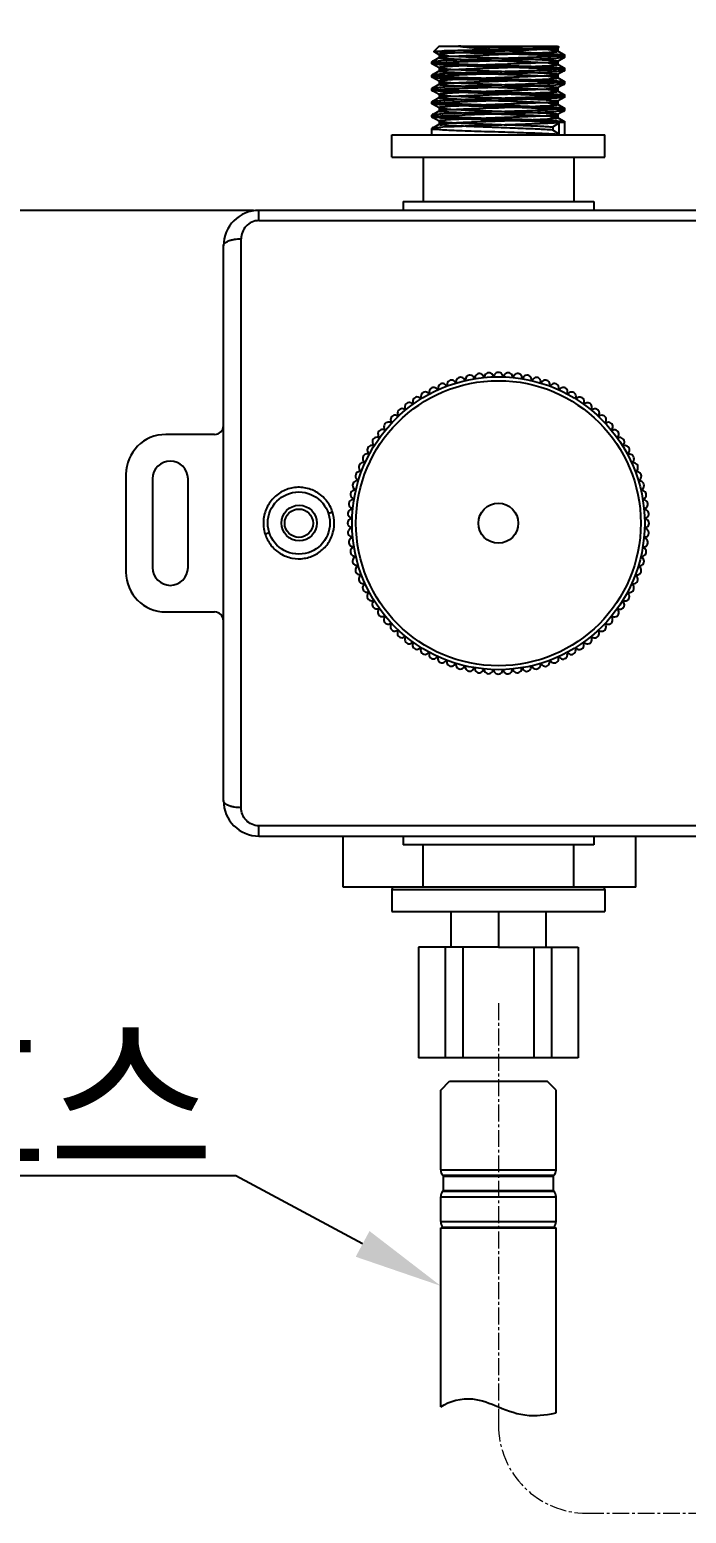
# Model space of a CAD drawing. Header units: millimetres. Extents: x 19562 to 20987, y -3943 to -2935.
# Drawn here: x 20143.7 to 20217.7, y -3807.9 to -3640.8 of the extents above; entities that cross this region are included whole.
import ezdxf
from ezdxf import colors
from ezdxf.entities.mleader import LeaderData, LeaderLine
from ezdxf.math import Vec2, Vec3

# ---------------------------------------------------------------- set-up
doc = ezdxf.new("R2010")
doc.units = ezdxf.units.MM
doc.header["$LTSCALE"] = 0.1
doc.linetypes.add('CENTER2', pattern=[28.575, 19.05, -3.175, 3.175, -3.175])
doc.layers.add('Cneter', color=1, linetype='CENTER2', lineweight=13)
doc.styles.get("Standard").update_dxf_attribs({"font": 'arial.ttf'})
doc.dimstyles.new('A4', dxfattribs={"dimtxt": 4, "dimasz": 3.5, "dimexe": 0.7, "dimexo": 0.625, "dimgap": 0.5, "dimtad": 1, "dimdec": 1, "dimdsep": 46, "dimtxsty": 'Standard', "dimcen": 2.5, "dimclrd": 5, "dimclre": 5, "dimclrt": 7, "dimadec": 3, "dimazin": 2, "dimtfac": 1, "dimtdec": 1, "dimtmove": 0, "dimatfit": 3, "dimfxl": 0, "dimarcsym": 0})

# ---------------------------------------------------------------- blocks, each defined once
blk = doc.blocks.new('*D380')
at = {"color": 3, "lineweight": -2}
for p, q in [((19834.18, -3466.82), (19802.58, -3466.82)), ((19803.28, -3481.82), (19803.28, -3646.13)), ((20168.89, -3661.13), (19802.58, -3661.13))]:
    blk.add_line(p, q, dxfattribs=at)
at = {"color": 3}
for points in [[(19800.78, -3481.82), (19805.78, -3481.82), (19803.28, -3466.82)], [(19800.78, -3646.13), (19805.78, -3646.13), (19803.28, -3661.13)]]:
    blk.add_solid(points, dxfattribs=at)
at = {"layer": 'Defpoints', "color": 0}
for p in [(19834.8, -3466.82), (19803.28, -3661.13), (20169.52, -3661.13)]:
    blk.add_point(p, dxfattribs=at)
at = {"color": 3, "insert": (19794.43, -3563.98), "char_height": 15, "attachment_point": 5, "rotation": 90}
blk.add_mtext('500{\\fGulim|b0|i0|c129|p50;mm이하}', dxfattribs=at)

msp = doc.modelspace()

# ---------------------------------------------------------------- linework, layer by layer
at = {"color": 7, "linetype": 'Continuous'}
for p, q in [((20189.03, -3644.39), (20189.84, -3643.92)), ((20189.83, -3642.63), (20189.23, -3643.23)), ((20189.84, -3643.59), (20189.23, -3643.24)), ((20189.83, -3642.63), (20203.2, -3642.63)), ((20189.83, -3643.58), (20189.83, -3643.93)), ((20201.33, -3643.44), (20195.21, -3643.44)), ((20203.33, -3642.77), (20203.19, -3642.84)), ((20203.19, -3643.17), (20204.01, -3643.64)), ((20204.01, -3643.87), (20203.19, -3644.34)), ((20203.2, -3642.63), (20203.33, -3642.76)), ((20203.21, -3642.83), (20203.21, -3643.18)), ((20204.02, -3643.86), (20204.02, -3643.65)), ((20189.02, -3644.61), (20189.02, -3644.4)), ((20189.84, -3645.09), (20189.03, -3644.62)), ((20189.03, -3645.89), (20189.84, -3645.42)), ((20189.83, -3645.08), (20189.83, -3645.43)), ((20203.19, -3644.67), (20204.01, -3645.14)), ((20204.01, -3645.37), (20203.19, -3645.84)), ((20203.21, -3644.33), (20203.21, -3644.68)), ((20204.02, -3645.36), (20204.02, -3645.15)), ((20189.02, -3646.11), (20189.02, -3645.9)), ((20189.02, -3647.61), (20189.02, -3647.4)), ((20189.84, -3646.59), (20189.03, -3646.12)), ((20189.03, -3647.39), (20189.84, -3646.92)), ((20189.83, -3646.58), (20189.83, -3646.93)), ((20203.19, -3646.17), (20204.01, -3646.64)), ((20204.01, -3646.87), (20203.19, -3647.34)), ((20203.21, -3645.83), (20203.21, -3646.18)), ((20203.21, -3647.33), (20203.21, -3647.68)), ((20204.02, -3646.86), (20204.02, -3646.65)), ((20189.02, -3649.11), (20189.02, -3648.9)), ((20189.84, -3648.09), (20189.03, -3647.62)), ((20189.03, -3648.89), (20189.84, -3648.42)), ((20189.84, -3649.59), (20189.03, -3649.12)), ((20189.83, -3648.08), (20189.83, -3648.43)), ((20203.19, -3647.67), (20204.01, -3648.14)), ((20204.01, -3648.37), (20203.19, -3648.84)), ((20203.19, -3649.17), (20204.01, -3649.64)), ((20203.21, -3648.83), (20203.21, -3649.18)), ((20204.02, -3648.36), (20204.02, -3648.15)), ((20189.02, -3650.61), (20189.02, -3650.4)), ((20189.03, -3650.39), (20189.84, -3649.92)), ((20189.84, -3651.09), (20189.03, -3650.62)), ((20189.83, -3649.58), (20189.83, -3649.93)), ((20204.01, -3649.87), (20203.19, -3650.34)), ((20203.19, -3650.67), (20204.01, -3651.14)), ((20203.21, -3650.33), (20203.21, -3650.68)), ((20204.02, -3649.86), (20204.02, -3649.65)), ((20189.02, -3652.63), (20189.02, -3651.9)), ((20189.03, -3651.89), (20189.84, -3651.42)), ((20189.83, -3651.08), (20189.83, -3651.43)), ((20202.65, -3651.73), (20203.39, -3651.26)), ((20202.65, -3651.73), (20202.65, -3652.09)), ((20203.39, -3652.56), (20202.65, -3652.09)), ((20203.39, -3652.56), (20203.39, -3651.26)), ((20204.02, -3652.63), (20204.02, -3651.15)), ((20184.52, -3655.13), (20184.52, -3652.63)), ((20184.52, -3652.63), (20208.52, -3652.63)), ((20208.52, -3655.13), (20208.52, -3652.63)), ((20184.52, -3655.13), (20208.52, -3655.13)), ((20185.77, -3660.13), (20185.77, -3661.13)), ((20185.77, -3660.13), (20207.27, -3660.13)), ((20207.27, -3660.13), (20207.27, -3661.13)), ((20169.52, -3662.28), (20169.52, -3661.13)), ((20301.52, -3661.13), (20169.52, -3661.13)), ((20169.52, -3662.28), (20301.52, -3662.28)), ((20165.52, -3727.63), (20165.52, -3665.13)), ((20167.52, -3728.43), (20167.52, -3664.33)), ((20164.52, -3686.38), (20159.02, -3686.38)), ((20154.52, -3690.88), (20154.52, -3701.88)), ((20157.52, -3691.38), (20157.52, -3701.38)), ((20161.52, -3701.38), (20161.52, -3691.38)), ((20159.02, -3706.38), (20164.52, -3706.38)), ((20169.52, -3731.63), (20169.52, -3730.48)), ((20301.52, -3730.48), (20169.52, -3730.48)), ((20169.52, -3731.63), (20301.52, -3731.63)), ((20179.02, -3737.38), (20179.02, -3731.63)), ((20185.77, -3731.63), (20185.77, -3732.63)), ((20207.27, -3732.63), (20185.77, -3732.63)), ((20207.27, -3731.63), (20207.27, -3732.63)), ((20212.02, -3737.38), (20212.02, -3731.63)), ((20212.02, -3737.38), (20179.02, -3737.38)), ((20184.52, -3737.63), (20184.52, -3740.13)), ((20184.52, -3737.63), (20208.52, -3737.63)), ((20208.52, -3737.63), (20208.52, -3740.13)), ((20184.52, -3740.13), (20208.52, -3740.13)), ((20190.02, -3760.24), (20191.02, -3759.24)), ((20191.02, -3759.24), (20202.02, -3759.24)), ((20203.02, -3760.24), (20202.02, -3759.24)), ((20190.02, -3769.24), (20190.02, -3760.24)), ((20203.02, -3769.24), (20203.02, -3760.24)), ((20190.02, -3769.24), (20203.02, -3769.24)), ((20190.32, -3771.56), (20190.32, -3769.96)), ((20202.72, -3771.56), (20202.72, -3769.96)), ((20190.02, -3772.28), (20203.02, -3772.28)), ((20190.02, -3775.04), (20190.02, -3772.28)), ((20190.02, -3772.28), (20196.02, -3772.28)), ((20190.26, -3771.62), (20202.78, -3771.62)), ((20190.26, -3771.62), (20195.78, -3771.62)), ((20190.32, -3771.56), (20202.72, -3771.56)), ((20190.32, -3771.56), (20195.72, -3771.56)), ((20203.02, -3775.04), (20203.02, -3772.28)), ((20190.02, -3775.04), (20203.02, -3775.04)), ((20190.02, -3775.04), (20196.02, -3775.04)), ((20190.02, -3795.94), (20190.03, -3775.76)), ((20190.02, -3775.76), (20203.02, -3775.76)), ((20190.26, -3775.69), (20202.78, -3775.69)), ((20190.32, -3775.76), (20190.26, -3775.69)), ((20190.26, -3775.69), (20195.78, -3775.69)), ((20202.72, -3775.76), (20202.78, -3775.69)), ((20203.02, -3796.61), (20203.02, -3775.76))]:
    msp.add_line(p, q, dxfattribs=at)
for p, q in [((20188.02, -3655.13), (20188.02, -3660.13)), ((20205.02, -3655.13), (20205.02, -3660.13)), ((20188.02, -3737.38), (20188.02, -3732.63)), ((20205.02, -3737.38), (20205.02, -3732.63)), ((20191.17, -3740.13), (20191.17, -3744.13)), ((20196.52, -3740.13), (20196.52, -3744.13)), ((20201.87, -3740.13), (20201.87, -3744.13)), ((20196.52, -3744.13), (20187.52, -3744.13)), ((20187.52, -3744.13), (20187.52, -3756.63)), ((20190.52, -3744.13), (20190.52, -3756.63)), ((20192.52, -3744.13), (20192.52, -3756.63)), ((20196.52, -3744.13), (20205.52, -3744.13)), ((20200.52, -3744.13), (20200.52, -3756.63)), ((20202.52, -3744.13), (20202.52, -3756.63)), ((20205.52, -3744.13), (20205.52, -3756.63)), ((20205.52, -3756.63), (20187.52, -3756.63)), ((20202.78, -3769.89), (20190.26, -3769.89)), ((20190.32, -3769.96), (20202.72, -3769.96))]:
    msp.add_line(p, q)
for centre, radius in [((20196.52, -3696.38), 16.5), ((20196.52, -3696.38), 16.06), ((20174.02, -3696.36), 3.5), ((20196.52, -3696.38), 2.25), ((20174.05, -3696.36), 2), ((20174.02, -3696.38), 1.6)]:
    msp.add_circle(centre, radius, dxfattribs=at)
for centre, radius, start, end in [((20217.95, -2998.66), 645.18, 267.98007, 268.096), ((20169.52, -3665.13), 4, 90, 180), ((20190.22, -3681.13), 0.5, 21.5786, 203.3149), ((20191.23, -3680.75), 0.5, 17.8286, 199.5649), ((20192.26, -3680.44), 0.5, 14.0786, 195.8149), ((20193.31, -3680.19), 0.5, 10.3286, 192.0649), ((20194.38, -3680.02), 0.5, 6.5786, 188.3149), ((20195.45, -3679.92), 0.5, 2.8286, 184.5649), ((20196.53, -3679.88), 0.5, 359.0786, 180.8149), ((20197.61, -3679.92), 0.5, 355.3286, 177.0649), ((20198.69, -3680.02), 0.5, 351.5786, 173.3149), ((20199.75, -3680.2), 0.5, 347.8286, 169.5649), ((20200.8, -3680.45), 0.5, 344.0786, 165.8149), ((20201.83, -3680.76), 0.5, 340.3286, 162.0649), ((20202.84, -3681.14), 0.5, 336.5786, 158.3149), ((20187.36, -3682.65), 0.5, 32.8286, 214.5649), ((20188.28, -3682.08), 0.5, 29.0786, 210.8149), ((20189.23, -3681.58), 0.5, 25.3286, 207.0649), ((20203.83, -3681.59), 0.5, 332.8286, 154.5649), ((20204.78, -3682.1), 0.5, 329.0786, 150.8149), ((20205.7, -3682.67), 0.5, 325.3286, 147.0649), ((20184.86, -3684.7), 0.5, 44.0786, 225.8149), ((20185.65, -3683.97), 0.5, 40.3286, 222.0649), ((20186.48, -3683.28), 0.5, 36.5786, 218.3149), ((20206.57, -3683.3), 0.5, 321.5786, 143.3149), ((20207.41, -3683.99), 0.5, 317.8286, 139.5649), ((20208.19, -3684.72), 0.5, 314.0786, 135.8149), ((20164.52, -3685.38), 1, 270, 0), ((20183.44, -3686.32), 0.5, 51.5786, 233.3149), ((20184.12, -3685.49), 0.5, 47.8286, 229.5649), ((20208.93, -3685.51), 0.5, 310.3286, 132.0649), ((20209.62, -3686.35), 0.5, 306.5786, 128.3149), ((20159.02, -3690.88), 4.5, 90, 180), ((20182.23, -3688.12), 0.5, 59.0786, 240.8149), ((20182.81, -3687.2), 0.5, 55.3286, 237.0649), ((20210.24, -3687.23), 0.5, 302.8286, 124.5649), ((20181.72, -3689.07), 0.5, 62.8286, 244.5649), ((20210.81, -3688.14), 0.5, 299.0786, 120.8149), ((20211.32, -3689.1), 0.5, 295.3286, 117.0649), ((20159.52, -3691.38), 2, 0, 180), ((20180.9, -3691.06), 0.5, 70.3286, 252.0649), ((20181.28, -3690.05), 0.5, 66.5786, 248.3149), ((20211.77, -3690.08), 0.5, 291.5786, 113.3149), ((20212.15, -3691.09), 0.5, 287.8286, 109.5649), ((20180.58, -3692.1), 0.5, 74.0786, 255.8149), ((20212.46, -3692.13), 0.5, 284.0786, 105.8149), ((20180.16, -3694.21), 0.5, 81.5786, 263.3149), ((20180.34, -3693.15), 0.5, 77.8286, 259.5649), ((20212.7, -3693.18), 0.5, 280.3286, 102.0649), ((20212.88, -3694.24), 0.5, 276.5786, 98.3149), ((20173.97, -3696.36), 4.04, 359.6891, 18.081), ((20180.02, -3696.37), 0.5, 89.0786, 270.8149), ((20180.05, -3695.29), 0.5, 85.3286, 267.0649), ((20212.98, -3695.32), 0.5, 272.8286, 94.5649), ((20213.02, -3696.4), 0.5, 269.0786, 90.8149), ((20174.05, -3696.36), 4.04, 185.984, 198.1393), ((20180.05, -3697.44), 0.5, 92.8286, 274.5649), ((20212.98, -3697.48), 0.5, 265.3286, 87.0649), ((20180.16, -3698.52), 0.5, 96.5786, 278.3149), ((20180.33, -3699.58), 0.5, 100.3286, 282.0649), ((20212.7, -3699.61), 0.5, 257.8286, 79.5649), ((20212.87, -3698.55), 0.5, 261.5786, 83.3149), ((20180.57, -3700.64), 0.5, 104.0786, 285.8149), ((20212.45, -3700.67), 0.5, 254.0786, 75.8149), ((20159.02, -3701.88), 4.5, 180, 270), ((20159.52, -3701.38), 2, 180, 0), ((20180.89, -3701.67), 0.5, 107.8286, 289.5649), ((20181.27, -3702.68), 0.5, 111.5786, 293.3149), ((20211.75, -3702.71), 0.5, 246.5786, 68.3149), ((20212.14, -3701.7), 0.5, 250.3286, 72.0649), ((20181.71, -3703.66), 0.5, 115.3286, 297.0649), ((20182.22, -3704.62), 0.5, 119.0786, 300.8149), ((20210.8, -3704.64), 0.5, 239.0786, 60.8149), ((20211.31, -3703.69), 0.5, 242.8286, 64.5649), ((20182.79, -3705.54), 0.5, 122.8286, 304.5649), ((20210.23, -3705.56), 0.5, 235.3286, 57.0649), ((20164.52, -3707.38), 1, 0, 90), ((20183.42, -3706.41), 0.5, 126.5786, 308.3149), ((20184.1, -3707.25), 0.5, 130.3286, 312.0649), ((20184.84, -3708.04), 0.5, 134.0786, 315.8149), ((20208.91, -3707.27), 0.5, 227.8286, 49.5649), ((20209.6, -3706.44), 0.5, 231.5786, 53.3149), ((20185.63, -3708.78), 0.5, 137.8286, 319.5649), ((20186.46, -3709.46), 0.5, 141.5786, 323.3149), ((20206.55, -3709.48), 0.5, 216.5786, 38.3149), ((20207.38, -3708.8), 0.5, 220.3286, 42.0649), ((20208.17, -3708.06), 0.5, 224.0786, 45.8149), ((20187.34, -3710.09), 0.5, 145.3286, 327.0649), ((20188.25, -3710.66), 0.5, 149.0786, 330.8149), ((20189.2, -3711.17), 0.5, 152.8286, 334.5649), ((20203.8, -3711.19), 0.5, 205.3286, 27.0649), ((20204.75, -3710.68), 0.5, 209.0786, 30.8149), ((20205.67, -3710.11), 0.5, 212.8286, 34.5649), ((20190.19, -3711.62), 0.5, 156.5786, 338.3149), ((20191.2, -3712), 0.5, 160.3286, 342.0649), ((20192.23, -3712.31), 0.5, 164.0786, 345.8149), ((20193.28, -3712.56), 0.5, 167.8286, 349.5649), ((20194.35, -3712.74), 0.5, 171.5786, 353.3149), ((20198.65, -3712.74), 0.5, 186.5786, 8.3149), ((20199.72, -3712.57), 0.5, 190.3286, 12.0649), ((20200.77, -3712.32), 0.5, 194.0786, 15.8149), ((20201.81, -3712.01), 0.5, 197.8286, 19.5649), ((20202.82, -3711.63), 0.5, 201.5786, 23.3149), ((20195.42, -3712.84), 0.5, 175.3286, 357.0649), ((20196.5, -3712.88), 0.5, 179.0786, 0.8149), ((20197.58, -3712.85), 0.5, 182.8286, 4.5649), ((20169.52, -3727.63), 4, 180, 270), ((20185.02, -3737.63), 0.5, 149.9477, 180), ((20208.02, -3737.63), 0.5, 0, 30.0523), ((20191.02, -3769.24), 1, 180, 220.6013), ((20202.02, -3769.24), 1, 319.3987, 0), ((20191.02, -3772.28), 1, 139.3987, 180), ((20202.02, -3772.28), 1, 0, 40.6013), ((20191.02, -3775.04), 1, 180, 220.6013), ((20202.02, -3775.04), 1, 319.3987, 0)]:
    msp.add_arc(centre, radius, start, end, dxfattribs=at)
for points, knots in [([(20196.52, -3644.02), (20196, -3644.04), (20194.99, -3644.08), (20193.53, -3644.13), (20192.18, -3644.17), (20191.05, -3644.23), (20190.09, -3644.23), (20189.57, -3644.39), (20189.06, -3644.27), (20189.05, -3644.53), (20189.56, -3644.43), (20190.07, -3644.57), (20191.03, -3644.57), (20192.15, -3644.64), (20193.5, -3644.68), (20194.97, -3644.73), (20195.99, -3644.76), (20196.52, -3644.78)], [0, 0, 0, 0, 0.103472, 0.202634, 0.29327, 0.370911, 0.43288, 0.475917, 0.498193, 0.501543, 0.523336, 0.565778, 0.627342, 0.704772, 0.795609, 0.895511, 1, 1, 1, 1]), ([(20195.21, -3643.44), (20194.71, -3643.43), (20193.76, -3643.41), (20192.42, -3643.39), (20191.28, -3643.34), (20190.33, -3643.36), (20189.76, -3643.22), (20189.32, -3643.35), (20189.21, -3643.13), (20189.79, -3643.24), (20190.22, -3643.12), (20191.19, -3643.13), (20192.28, -3643.08), (20193.6, -3643.06), (20195.03, -3643.03), (20196.01, -3643), (20196.52, -3642.99)], [0, 0, 0, 0, 0.112825, 0.215659, 0.30418, 0.374083, 0.42307, 0.448796, 0.451427, 0.474986, 0.521767, 0.589883, 0.675754, 0.776191, 0.886068, 1, 1, 1, 1]), ([(20196.52, -3643.2), (20196.06, -3643.22), (20195.15, -3643.25), (20193.85, -3643.3), (20192.65, -3643.34), (20191.64, -3643.41), (20190.78, -3643.41), (20190.31, -3643.54), (20189.87, -3643.45), (20189.85, -3643.7), (20190.31, -3643.6), (20190.76, -3643.74), (20191.62, -3643.75), (20192.62, -3643.81), (20193.82, -3643.85), (20195.14, -3643.9), (20196.05, -3643.94), (20196.52, -3643.95)], [0, 0, 0, 0, 0.103374, 0.202667, 0.293474, 0.370919, 0.432671, 0.475655, 0.498016, 0.501792, 0.523522, 0.565932, 0.627392, 0.70476, 0.795533, 0.89549, 1, 1, 1, 1]), ([(20196.52, -3644.31), (20196.05, -3644.29), (20195.15, -3644.26), (20193.84, -3644.21), (20192.64, -3644.17), (20191.63, -3644.1), (20190.78, -3644.1), (20190.31, -3643.97), (20189.86, -3644.06), (20189.86, -3643.81), (20190.31, -3643.91), (20190.77, -3643.77), (20191.62, -3643.76), (20192.63, -3643.7), (20193.83, -3643.66), (20195.14, -3643.61), (20196.05, -3643.57), (20196.52, -3643.56)], [0, 0, 0, 0, 0.103855, 0.203369, 0.294047, 0.371332, 0.433009, 0.475941, 0.498117, 0.501847, 0.523767, 0.566284, 0.627582, 0.705006, 0.796179, 0.896008, 1, 1, 1, 1]), ([(20196.52, -3642.81), (20196.11, -3642.79), (20195.31, -3642.77), (20194.14, -3642.73), (20193.05, -3642.68), (20192.36, -3642.65), (20192.02, -3642.63)], [0, 0, 0, 0, 0.272715, 0.534993, 0.778831, 1, 1, 1, 1]), ([(20192.03, -3642.63), (20192.34, -3642.67), (20193.01, -3642.75), (20194.08, -3642.85), (20195.26, -3642.94), (20196.09, -3643.01), (20196.52, -3643.04)], [0, 0, 0, 0, 0.208589, 0.447953, 0.713947, 1, 1, 1, 1]), ([(20201.07, -3642.63), (20201.37, -3642.64), (20201.88, -3642.66), (20202.65, -3642.68), (20202.94, -3642.72), (20203.4, -3642.73), (20203.14, -3642.82), (20202.84, -3642.8), (20202.22, -3642.86), (20201.4, -3642.87), (20200.37, -3642.91), (20199.18, -3642.93), (20197.88, -3642.97), (20196.98, -3642.98), (20196.52, -3642.99)], [0, 0, 0, 0, 0.100426, 0.176562, 0.226957, 0.249158, 0.257928, 0.296065, 0.362315, 0.454498, 0.569506, 0.702376, 0.847626, 1, 1, 1, 1]), ([(20201.07, -3642.63), (20201.39, -3642.65), (20201.93, -3642.66), (20202.63, -3642.75), (20202.99, -3642.72), (20203.28, -3642.87), (20202.77, -3642.9), (20202.41, -3642.95), (20201.53, -3643), (20200.53, -3643.05), (20199.29, -3643.1), (20197.94, -3643.15), (20197, -3643.19), (20196.52, -3643.2)], [0, 0, 0, 0, 0.108253, 0.186057, 0.231476, 0.243228, 0.269319, 0.329409, 0.421283, 0.540395, 0.680811, 0.836488, 1, 1, 1, 1]), ([(20196.52, -3643.56), (20196.98, -3643.54), (20197.89, -3643.51), (20199.2, -3643.46), (20200.39, -3643.42), (20201.4, -3643.35), (20202.25, -3643.35), (20202.72, -3643.22), (20203.17, -3643.31), (20203.18, -3643.06), (20202.72, -3643.16), (20202.27, -3643.02), (20201.41, -3643.01), (20200.41, -3642.95), (20199.2, -3642.91), (20197.89, -3642.86), (20196.98, -3642.82), (20196.52, -3642.81)], [0, 0, 0, 0, 0.10407, 0.203531, 0.293993, 0.371347, 0.433095, 0.475944, 0.498106, 0.501832, 0.523737, 0.566177, 0.627478, 0.704868, 0.795872, 0.895846, 1, 1, 1, 1]), ([(20196.52, -3643.04), (20196.94, -3643.08), (20197.78, -3643.15), (20199.02, -3643.25), (20200.2, -3643.35), (20200.97, -3643.41), (20201.33, -3643.44)], [0, 0, 0, 0, 0.264465, 0.52349, 0.770703, 1, 1, 1, 1]), ([(20201.33, -3643.44), (20201.69, -3643.46), (20202.29, -3643.49), (20203.18, -3643.52), (20203.55, -3643.6), (20204.08, -3643.59), (20203.84, -3643.76), (20203.47, -3643.71), (20202.81, -3643.81), (20201.9, -3643.83), (20200.76, -3643.89), (20199.45, -3643.94), (20198.01, -3643.98), (20197.02, -3644.01), (20196.52, -3644.02)], [0, 0, 0, 0, 0.104377, 0.184642, 0.238116, 0.262707, 0.270733, 0.307591, 0.372941, 0.464451, 0.577955, 0.708363, 0.850804, 1, 1, 1, 1]), ([(20196.52, -3644.24), (20197.04, -3644.22), (20198.05, -3644.19), (20199.52, -3644.13), (20200.86, -3644.09), (20201.99, -3644.03), (20202.95, -3644.03), (20203.47, -3643.87), (20203.98, -3644), (20203.98, -3643.73), (20203.47, -3643.84), (20202.96, -3643.69), (20202, -3643.7), (20200.88, -3643.63), (20199.53, -3643.58), (20198.06, -3643.53), (20197.04, -3643.5), (20196.52, -3643.49)], [0, 0, 0, 0, 0.103841, 0.203458, 0.294135, 0.37158, 0.433277, 0.476177, 0.49827, 0.50161, 0.523463, 0.56585, 0.6273, 0.704729, 0.795621, 0.895654, 1, 1, 1, 1]), ([(20196.52, -3643.95), (20196.98, -3643.97), (20197.88, -3644), (20199.19, -3644.05), (20200.38, -3644.09), (20201.39, -3644.16), (20202.25, -3644.16), (20202.72, -3644.29), (20203.17, -3644.21), (20203.18, -3644.45), (20202.72, -3644.35), (20202.27, -3644.49), (20201.41, -3644.5), (20200.41, -3644.56), (20199.21, -3644.6), (20197.89, -3644.65), (20196.98, -3644.69), (20196.52, -3644.7)], [0, 0, 0, 0, 0.103395, 0.202521, 0.29331, 0.370757, 0.432505, 0.475622, 0.498036, 0.50178, 0.523458, 0.565854, 0.627262, 0.704687, 0.795556, 0.895581, 1, 1, 1, 1]), ([(20196.52, -3644.98), (20196.27, -3644.98), (20195.78, -3644.96), (20195.04, -3644.94), (20194.29, -3644.91), (20193.57, -3644.89), (20192.86, -3644.86), (20192.2, -3644.84), (20191.58, -3644.81), (20191.02, -3644.79), (20190.51, -3644.76), (20190.08, -3644.74), (20189.72, -3644.71), (20189.43, -3644.69), (20189.21, -3644.66), (20189.1, -3644.65), (20188.99, -3644.62), (20189.09, -3644.57), (20189.19, -3644.56), (20189.4, -3644.53), (20189.67, -3644.51), (20190.03, -3644.48), (20190.45, -3644.46), (20190.94, -3644.44), (20191.49, -3644.41), (20192.1, -3644.38), (20192.77, -3644.36), (20193.47, -3644.33), (20194.2, -3644.31), (20194.96, -3644.28), (20195.73, -3644.26), (20196.25, -3644.24), (20196.52, -3644.24)], [0, 0, 0, 0, 0.048924, 0.098588, 0.148191, 0.196905, 0.243945, 0.288349, 0.329736, 0.367472, 0.400987, 0.429974, 0.454267, 0.473525, 0.487604, 0.496337, 0.499857, 0.502795, 0.510855, 0.524226, 0.542787, 0.566389, 0.594723, 0.627565, 0.664471, 0.705303, 0.749514, 0.796355, 0.84521, 0.895782, 0.947647, 1, 1, 1, 1]), ([(20196.52, -3645.73), (20196.04, -3645.75), (20195.09, -3645.78), (20193.7, -3645.82), (20192.42, -3645.87), (20191.29, -3645.92), (20190.39, -3645.96), (20189.64, -3646.01), (20189.31, -3646.02), (20188.94, -3646.11), (20189.31, -3646.19), (20189.64, -3646.2), (20190.37, -3646.26), (20191.27, -3646.3), (20192.4, -3646.35), (20193.68, -3646.39), (20195.07, -3646.44), (20196.03, -3646.47), (20196.52, -3646.49)], [0, 0, 0, 0, 0.095837, 0.189567, 0.27619, 0.352166, 0.414544, 0.461, 0.489786, 0.500062, 0.510008, 0.538514, 0.584714, 0.646738, 0.722282, 0.80866, 0.902459, 1, 1, 1, 1]), ([(20196.52, -3645.53), (20196, -3645.54), (20194.99, -3645.58), (20193.53, -3645.63), (20192.18, -3645.67), (20191.05, -3645.73), (20190.09, -3645.73), (20189.57, -3645.89), (20189.06, -3645.77), (20189.05, -3646.03), (20189.56, -3645.93), (20190.06, -3646.07), (20191.03, -3646.07), (20192.15, -3646.14), (20193.5, -3646.18), (20194.97, -3646.23), (20195.99, -3646.26), (20196.52, -3646.27)], [0, 0, 0, 0, 0.103297, 0.202558, 0.293424, 0.370998, 0.43282, 0.475926, 0.498196, 0.501543, 0.523295, 0.565646, 0.627138, 0.704468, 0.795166, 0.895311, 1, 1, 1, 1]), ([(20196.52, -3644.7), (20196.06, -3644.72), (20195.15, -3644.75), (20193.85, -3644.8), (20192.65, -3644.84), (20191.64, -3644.91), (20190.78, -3644.91), (20190.31, -3645.04), (20189.87, -3644.96), (20189.85, -3645.2), (20190.31, -3645.1), (20190.76, -3645.24), (20191.62, -3645.25), (20192.62, -3645.31), (20193.82, -3645.35), (20195.14, -3645.4), (20196.05, -3645.44), (20196.52, -3645.45)], [0, 0, 0, 0, 0.103361, 0.202646, 0.293513, 0.370976, 0.432629, 0.475689, 0.49805, 0.501781, 0.52347, 0.565775, 0.627125, 0.704418, 0.79526, 0.895496, 1, 1, 1, 1]), ([(20196.52, -3645.81), (20196.06, -3645.79), (20195.15, -3645.76), (20193.85, -3645.71), (20192.65, -3645.67), (20191.64, -3645.6), (20190.78, -3645.6), (20190.31, -3645.47), (20189.87, -3645.56), (20189.85, -3645.31), (20190.31, -3645.41), (20190.76, -3645.27), (20191.62, -3645.26), (20192.62, -3645.2), (20193.82, -3645.16), (20195.14, -3645.11), (20196.05, -3645.07), (20196.52, -3645.06)], [0, 0, 0, 0, 0.103418, 0.202633, 0.293419, 0.370905, 0.432621, 0.475653, 0.498037, 0.501783, 0.523448, 0.565817, 0.627181, 0.704583, 0.795458, 0.895559, 1, 1, 1, 1]), ([(20196.52, -3645.06), (20196.98, -3645.04), (20197.88, -3645.01), (20199.19, -3644.96), (20200.39, -3644.92), (20201.39, -3644.85), (20202.25, -3644.85), (20202.72, -3644.72), (20203.16, -3644.81), (20203.18, -3644.56), (20202.72, -3644.66), (20202.27, -3644.52), (20201.42, -3644.51), (20200.41, -3644.45), (20199.21, -3644.41), (20197.89, -3644.36), (20196.98, -3644.33), (20196.52, -3644.31)], [0, 0, 0, 0, 0.103506, 0.202768, 0.293512, 0.3709, 0.432617, 0.475681, 0.498025, 0.501766, 0.523466, 0.565902, 0.627076, 0.70438, 0.795527, 0.895896, 1, 1, 1, 1]), ([(20196.52, -3644.77), (20197.03, -3644.79), (20198.05, -3644.83), (20199.51, -3644.88), (20200.85, -3644.92), (20201.98, -3644.98), (20202.95, -3644.98), (20203.47, -3645.14), (20203.97, -3645.02), (20203.99, -3645.28), (20203.47, -3645.18), (20202.97, -3645.32), (20202.01, -3645.32), (20200.88, -3645.39), (20199.53, -3645.43), (20198.06, -3645.48), (20197.04, -3645.51), (20196.52, -3645.53)], [0, 0, 0, 0, 0.103554, 0.202904, 0.293677, 0.371214, 0.433043, 0.476009, 0.498218, 0.501559, 0.523335, 0.565714, 0.62716, 0.70461, 0.795393, 0.895452, 1, 1, 1, 1]), ([(20196.52, -3645.73), (20196.78, -3645.72), (20197.31, -3645.71), (20198.11, -3645.68), (20198.88, -3645.66), (20199.63, -3645.63), (20200.35, -3645.6), (20201.03, -3645.58), (20201.65, -3645.56), (20202.21, -3645.53), (20202.7, -3645.5), (20203.12, -3645.48), (20203.45, -3645.45), (20203.72, -3645.43), (20203.87, -3645.39), (20204.01, -3645.4), (20204.01, -3645.32), (20203.87, -3645.33), (20203.72, -3645.28), (20203.45, -3645.26), (20203.11, -3645.24), (20202.69, -3645.21), (20202.2, -3645.19), (20201.64, -3645.17), (20201.02, -3645.14), (20200.35, -3645.11), (20199.63, -3645.08), (20198.88, -3645.06), (20198.1, -3645.03), (20197.31, -3645.01), (20196.78, -3645), (20196.52, -3644.99)], [0, 0, 0, 0, 0.053179, 0.10605, 0.158014, 0.208313, 0.256368, 0.301534, 0.343015, 0.380263, 0.413112, 0.441067, 0.463894, 0.481254, 0.493024, 0.499095, 0.500821, 0.506999, 0.518844, 0.536252, 0.559108, 0.587082, 0.619948, 0.657216, 0.698723, 0.74391, 0.791982, 0.842293, 0.894237, 0.947023, 1, 1, 1, 1]), ([(20196.52, -3645.45), (20196.98, -3645.47), (20197.88, -3645.5), (20199.19, -3645.55), (20200.39, -3645.59), (20201.4, -3645.66), (20202.25, -3645.66), (20202.72, -3645.79), (20203.17, -3645.7), (20203.18, -3645.95), (20202.72, -3645.85), (20202.27, -3645.99), (20201.42, -3646), (20200.41, -3646.06), (20199.21, -3646.1), (20197.9, -3646.15), (20196.98, -3646.19), (20196.52, -3646.2)], [0, 0, 0, 0, 0.103476, 0.202924, 0.293763, 0.371082, 0.432702, 0.475662, 0.498028, 0.501783, 0.523465, 0.565833, 0.627207, 0.704464, 0.795296, 0.895509, 1, 1, 1, 1]), ([(20196.52, -3646.56), (20196.98, -3646.54), (20197.88, -3646.51), (20199.19, -3646.46), (20200.39, -3646.42), (20201.4, -3646.35), (20202.25, -3646.35), (20202.72, -3646.22), (20203.17, -3646.31), (20203.18, -3646.06), (20202.72, -3646.16), (20202.27, -3646.02), (20201.41, -3646.01), (20200.41, -3645.95), (20199.2, -3645.91), (20197.89, -3645.86), (20196.98, -3645.83), (20196.52, -3645.81)], [0, 0, 0, 0, 0.103659, 0.20301, 0.293664, 0.371163, 0.432918, 0.475804, 0.498073, 0.501824, 0.523658, 0.566114, 0.627466, 0.704901, 0.795878, 0.895739, 1, 1, 1, 1]), ([(20196.52, -3647.02), (20196, -3647.04), (20194.99, -3647.08), (20193.52, -3647.13), (20192.18, -3647.17), (20191.05, -3647.23), (20190.09, -3647.23), (20189.57, -3647.39), (20189.06, -3647.27), (20189.05, -3647.53), (20189.56, -3647.43), (20190.07, -3647.57), (20191.03, -3647.57), (20192.15, -3647.64), (20193.5, -3647.68), (20194.97, -3647.73), (20195.99, -3647.76), (20196.52, -3647.78)], [0, 0, 0, 0, 0.103438, 0.202829, 0.293625, 0.371134, 0.432946, 0.47597, 0.498199, 0.50154, 0.52328, 0.565738, 0.627223, 0.704634, 0.79545, 0.895511, 1, 1, 1, 1]), ([(20196.52, -3647.99), (20196, -3647.97), (20194.98, -3647.94), (20193.51, -3647.88), (20192.17, -3647.84), (20191.04, -3647.78), (20190.08, -3647.78), (20189.57, -3647.62), (20189.05, -3647.74), (20189.06, -3647.48), (20189.56, -3647.59), (20190.07, -3647.44), (20191.03, -3647.45), (20192.16, -3647.38), (20193.51, -3647.33), (20194.98, -3647.28), (20196, -3647.25), (20196.52, -3647.24)], [0, 0, 0, 0, 0.104056, 0.203795, 0.294354, 0.371816, 0.433482, 0.476304, 0.49832, 0.501661, 0.523603, 0.566127, 0.627725, 0.705339, 0.796133, 0.895891, 1, 1, 1, 1]), ([(20196.52, -3646.2), (20196.06, -3646.22), (20195.15, -3646.25), (20193.84, -3646.3), (20192.64, -3646.34), (20191.64, -3646.41), (20190.78, -3646.41), (20190.31, -3646.54), (20189.87, -3646.46), (20189.85, -3646.7), (20190.31, -3646.6), (20190.76, -3646.74), (20191.62, -3646.75), (20192.62, -3646.81), (20193.82, -3646.85), (20195.14, -3646.9), (20196.05, -3646.94), (20196.52, -3646.95)], [0, 0, 0, 0, 0.103362, 0.202836, 0.293739, 0.371122, 0.432729, 0.475695, 0.498027, 0.501794, 0.523482, 0.565913, 0.627316, 0.704607, 0.795432, 0.89558, 1, 1, 1, 1]), ([(20196.52, -3647.31), (20196.05, -3647.29), (20195.14, -3647.26), (20193.84, -3647.21), (20192.64, -3647.17), (20191.63, -3647.1), (20190.78, -3647.1), (20190.31, -3646.97), (20189.86, -3647.05), (20189.86, -3646.81), (20190.31, -3646.91), (20190.77, -3646.77), (20191.62, -3646.76), (20192.63, -3646.7), (20193.83, -3646.66), (20195.15, -3646.61), (20196.05, -3646.58), (20196.52, -3646.56)], [0, 0, 0, 0, 0.104051, 0.203623, 0.294072, 0.371429, 0.433155, 0.476005, 0.498129, 0.501876, 0.52383, 0.56639, 0.627693, 0.705155, 0.796352, 0.896174, 1, 1, 1, 1]), ([(20196.52, -3646.27), (20197.03, -3646.29), (20198.05, -3646.33), (20199.51, -3646.38), (20200.85, -3646.42), (20201.98, -3646.48), (20202.94, -3646.48), (20203.47, -3646.64), (20203.97, -3646.52), (20203.99, -3646.78), (20203.47, -3646.68), (20202.97, -3646.82), (20202.01, -3646.82), (20200.88, -3646.89), (20199.53, -3646.93), (20198.06, -3646.98), (20197.04, -3647.01), (20196.52, -3647.02)], [0, 0, 0, 0, 0.103449, 0.202823, 0.293668, 0.371117, 0.43298, 0.47595, 0.498192, 0.501535, 0.52327, 0.565696, 0.627184, 0.704611, 0.795401, 0.895524, 1, 1, 1, 1]), ([(20196.52, -3647.24), (20197.04, -3647.22), (20198.05, -3647.19), (20199.51, -3647.13), (20200.85, -3647.09), (20201.98, -3647.03), (20202.95, -3647.03), (20203.47, -3646.87), (20203.97, -3647), (20203.99, -3646.73), (20203.47, -3646.84), (20202.97, -3646.69), (20202, -3646.7), (20200.88, -3646.63), (20199.53, -3646.58), (20198.06, -3646.53), (20197.04, -3646.5), (20196.52, -3646.49)], [0, 0, 0, 0, 0.103874, 0.203101, 0.293463, 0.371071, 0.433088, 0.476093, 0.498224, 0.501564, 0.523434, 0.565904, 0.62731, 0.704851, 0.795772, 0.895864, 1, 1, 1, 1]), ([(20196.52, -3646.95), (20196.98, -3646.97), (20197.88, -3647), (20199.19, -3647.05), (20200.39, -3647.09), (20201.39, -3647.16), (20202.25, -3647.16), (20202.72, -3647.29), (20203.17, -3647.21), (20203.18, -3647.45), (20202.72, -3647.35), (20202.27, -3647.49), (20201.41, -3647.5), (20200.41, -3647.56), (20199.21, -3647.6), (20197.89, -3647.65), (20196.98, -3647.69), (20196.52, -3647.7)], [0, 0, 0, 0, 0.103469, 0.202758, 0.293604, 0.370972, 0.432631, 0.475684, 0.498042, 0.501786, 0.523468, 0.565886, 0.627218, 0.70462, 0.795532, 0.895661, 1, 1, 1, 1]), ([(20196.52, -3648.06), (20196.98, -3648.04), (20197.89, -3648.01), (20199.2, -3647.96), (20200.4, -3647.92), (20201.4, -3647.85), (20202.26, -3647.85), (20202.72, -3647.72), (20203.17, -3647.81), (20203.18, -3647.56), (20202.72, -3647.66), (20202.27, -3647.52), (20201.41, -3647.51), (20200.4, -3647.45), (20199.2, -3647.41), (20197.89, -3647.36), (20196.98, -3647.33), (20196.52, -3647.31)], [0, 0, 0, 0, 0.103671, 0.203443, 0.294266, 0.371583, 0.433094, 0.475964, 0.498121, 0.501863, 0.523715, 0.566252, 0.627582, 0.704981, 0.796161, 0.896085, 1, 1, 1, 1]), ([(20196.52, -3649.49), (20196.25, -3649.48), (20195.72, -3649.46), (20194.93, -3649.43), (20194.16, -3649.41), (20193.4, -3649.38), (20192.69, -3649.35), (20192.01, -3649.33), (20191.39, -3649.31), (20190.83, -3649.28), (20190.34, -3649.25), (20189.92, -3649.23), (20189.58, -3649.2), (20189.31, -3649.18), (20189.16, -3649.14), (20189.03, -3649.15), (20189.02, -3649.07), (20189.16, -3649.08), (20189.31, -3649.03), (20189.58, -3649.02), (20189.92, -3648.99), (20190.34, -3648.96), (20190.83, -3648.94), (20191.39, -3648.92), (20192.01, -3648.89), (20192.68, -3648.86), (20193.4, -3648.83), (20194.15, -3648.81), (20194.93, -3648.78), (20195.72, -3648.76), (20196.25, -3648.74), (20196.52, -3648.73)], [0, 0, 0, 0, 0.052892, 0.105646, 0.157598, 0.207931, 0.256018, 0.301217, 0.342734, 0.380019, 0.412907, 0.440902, 0.463767, 0.481166, 0.492972, 0.499077, 0.500803, 0.506951, 0.51877, 0.536155, 0.55899, 0.586947, 0.6198, 0.657058, 0.698559, 0.743744, 0.791815, 0.842128, 0.894088, 0.946918, 1, 1, 1, 1]), ([(20196.52, -3648.53), (20196, -3648.54), (20194.99, -3648.58), (20193.52, -3648.63), (20192.18, -3648.67), (20191.05, -3648.73), (20190.09, -3648.73), (20189.57, -3648.89), (20189.06, -3648.77), (20189.05, -3649.03), (20189.56, -3648.93), (20190.06, -3649.07), (20191.03, -3649.07), (20192.15, -3649.14), (20193.5, -3649.18), (20194.97, -3649.23), (20195.99, -3649.26), (20196.52, -3649.27)], [0, 0, 0, 0, 0.10343, 0.202925, 0.293773, 0.371218, 0.432944, 0.476009, 0.498211, 0.501552, 0.523297, 0.565672, 0.62709, 0.704378, 0.795165, 0.895445, 1, 1, 1, 1]), ([(20196.52, -3647.7), (20196.06, -3647.72), (20195.15, -3647.75), (20193.84, -3647.8), (20192.65, -3647.84), (20191.64, -3647.91), (20190.78, -3647.91), (20190.31, -3648.05), (20189.87, -3647.96), (20189.85, -3648.2), (20190.31, -3648.1), (20190.76, -3648.24), (20191.62, -3648.25), (20192.62, -3648.31), (20193.82, -3648.35), (20195.14, -3648.4), (20196.05, -3648.44), (20196.52, -3648.45)], [0, 0, 0, 0, 0.103453, 0.202839, 0.293649, 0.371012, 0.432651, 0.475718, 0.498048, 0.501771, 0.523471, 0.565807, 0.627125, 0.704369, 0.795284, 0.895595, 1, 1, 1, 1]), ([(20196.52, -3648.81), (20196.06, -3648.79), (20195.15, -3648.76), (20193.85, -3648.71), (20192.65, -3648.67), (20191.64, -3648.6), (20190.79, -3648.6), (20190.31, -3648.47), (20189.87, -3648.56), (20189.85, -3648.31), (20190.31, -3648.41), (20190.76, -3648.27), (20191.62, -3648.26), (20192.62, -3648.2), (20193.83, -3648.16), (20195.14, -3648.11), (20196.05, -3648.07), (20196.52, -3648.06)], [0, 0, 0, 0, 0.103361, 0.2026, 0.293374, 0.370833, 0.432564, 0.475611, 0.498009, 0.501767, 0.523445, 0.56586, 0.627205, 0.704524, 0.795595, 0.895707, 1, 1, 1, 1]), ([(20196.52, -3647.77), (20197.03, -3647.79), (20198.05, -3647.83), (20199.51, -3647.88), (20200.85, -3647.92), (20201.98, -3647.98), (20202.94, -3647.98), (20203.47, -3648.14), (20203.97, -3648.02), (20203.99, -3648.28), (20203.47, -3648.18), (20202.97, -3648.32), (20202.01, -3648.32), (20200.88, -3648.39), (20199.54, -3648.43), (20198.06, -3648.48), (20197.04, -3648.51), (20196.52, -3648.53)], [0, 0, 0, 0, 0.10349, 0.202841, 0.293672, 0.371146, 0.43294, 0.475981, 0.498206, 0.501541, 0.523233, 0.56557, 0.626964, 0.704428, 0.795212, 0.895461, 1, 1, 1, 1]), ([(20196.52, -3647.99), (20197, -3648), (20197.96, -3648.03), (20199.35, -3648.07), (20200.63, -3648.12), (20201.76, -3648.17), (20202.66, -3648.21), (20203.4, -3648.26), (20203.72, -3648.27), (20204.09, -3648.36), (20203.72, -3648.44), (20203.39, -3648.45), (20202.65, -3648.51), (20201.75, -3648.55), (20200.61, -3648.6), (20199.33, -3648.64), (20197.95, -3648.69), (20197, -3648.72), (20196.52, -3648.73)], [0, 0, 0, 0, 0.097525, 0.19131, 0.277687, 0.353253, 0.415276, 0.46146, 0.490003, 0.500073, 0.510223, 0.538964, 0.585427, 0.647811, 0.723763, 0.81036, 0.904086, 1, 1, 1, 1]), ([(20196.52, -3648.45), (20196.98, -3648.47), (20197.89, -3648.5), (20199.2, -3648.55), (20200.4, -3648.59), (20201.4, -3648.66), (20202.25, -3648.66), (20202.72, -3648.79), (20203.17, -3648.71), (20203.18, -3648.95), (20202.72, -3648.85), (20202.27, -3648.99), (20201.41, -3649), (20200.41, -3649.06), (20199.21, -3649.1), (20197.89, -3649.15), (20196.98, -3649.19), (20196.52, -3649.2)], [0, 0, 0, 0, 0.103838, 0.203619, 0.294325, 0.371528, 0.432989, 0.475821, 0.498078, 0.501819, 0.523559, 0.565973, 0.627307, 0.704524, 0.795459, 0.895691, 1, 1, 1, 1]), ([(20196.52, -3649.56), (20196.98, -3649.54), (20197.88, -3649.51), (20199.19, -3649.46), (20200.39, -3649.42), (20201.4, -3649.35), (20202.25, -3649.35), (20202.72, -3649.22), (20203.17, -3649.31), (20203.18, -3649.06), (20202.72, -3649.16), (20202.27, -3649.02), (20201.41, -3649.01), (20200.41, -3648.95), (20199.21, -3648.91), (20197.89, -3648.86), (20196.98, -3648.82), (20196.52, -3648.81)], [0, 0, 0, 0, 0.103651, 0.203028, 0.293649, 0.371085, 0.432828, 0.475751, 0.498051, 0.501822, 0.523635, 0.566095, 0.627585, 0.704986, 0.795783, 0.895659, 1, 1, 1, 1]), ([(20196.52, -3650.03), (20196, -3650.04), (20194.98, -3650.08), (20193.52, -3650.13), (20192.17, -3650.17), (20191.04, -3650.23), (20190.08, -3650.23), (20189.57, -3650.39), (20189.06, -3650.27), (20189.05, -3650.53), (20189.56, -3650.43), (20190.07, -3650.57), (20191.03, -3650.57), (20192.15, -3650.64), (20193.5, -3650.68), (20194.97, -3650.73), (20196, -3650.76), (20196.52, -3650.77)], [0, 0, 0, 0, 0.10355, 0.203287, 0.294168, 0.371565, 0.433207, 0.47613, 0.498236, 0.501568, 0.523353, 0.565906, 0.627325, 0.704671, 0.795617, 0.895737, 1, 1, 1, 1]), ([(20196.52, -3650.99), (20196, -3650.97), (20194.98, -3650.94), (20193.52, -3650.88), (20192.18, -3650.84), (20191.05, -3650.78), (20190.09, -3650.78), (20189.57, -3650.62), (20189.06, -3650.75), (20189.05, -3650.48), (20189.56, -3650.59), (20190.07, -3650.44), (20191.03, -3650.45), (20192.15, -3650.38), (20193.5, -3650.33), (20194.97, -3650.28), (20196, -3650.25), (20196.52, -3650.24)], [0, 0, 0, 0, 0.10378, 0.203132, 0.293608, 0.371121, 0.433118, 0.476093, 0.498216, 0.501558, 0.523415, 0.565876, 0.627232, 0.704683, 0.795669, 0.895771, 1, 1, 1, 1]), ([(20196.52, -3649.2), (20196.05, -3649.22), (20195.15, -3649.25), (20193.84, -3649.3), (20192.64, -3649.34), (20191.63, -3649.41), (20190.78, -3649.41), (20190.31, -3649.54), (20189.86, -3649.46), (20189.86, -3649.7), (20190.31, -3649.6), (20190.76, -3649.74), (20191.62, -3649.75), (20192.62, -3649.81), (20193.83, -3649.85), (20195.14, -3649.9), (20196.05, -3649.94), (20196.52, -3649.95)], [0, 0, 0, 0, 0.103567, 0.20329, 0.294163, 0.371484, 0.432962, 0.475887, 0.498094, 0.501836, 0.523608, 0.566115, 0.627437, 0.704746, 0.795777, 0.895862, 1, 1, 1, 1]), ([(20196.52, -3650.31), (20196.05, -3650.29), (20195.14, -3650.26), (20193.83, -3650.21), (20192.64, -3650.17), (20191.63, -3650.1), (20190.77, -3650.1), (20190.31, -3649.97), (20189.86, -3650.06), (20189.86, -3649.81), (20190.31, -3649.91), (20190.77, -3649.77), (20191.63, -3649.76), (20192.63, -3649.7), (20193.83, -3649.66), (20195.14, -3649.61), (20196.05, -3649.57), (20196.52, -3649.56)], [0, 0, 0, 0, 0.104029, 0.203728, 0.294274, 0.371576, 0.433249, 0.476035, 0.498148, 0.501894, 0.5239, 0.566425, 0.627863, 0.705233, 0.796268, 0.895975, 1, 1, 1, 1]), ([(20196.52, -3650.7), (20196.05, -3650.72), (20195.15, -3650.75), (20193.84, -3650.8), (20192.64, -3650.84), (20191.64, -3650.91), (20190.78, -3650.91), (20190.31, -3651.04), (20189.87, -3650.96), (20189.85, -3651.2), (20190.31, -3651.1), (20190.76, -3651.24), (20191.62, -3651.25), (20192.62, -3651.31), (20193.83, -3651.35), (20195.14, -3651.4), (20196.05, -3651.44), (20196.52, -3651.45)], [0, 0, 0, 0, 0.103697, 0.203206, 0.293897, 0.371147, 0.432802, 0.47582, 0.498055, 0.501799, 0.523562, 0.565966, 0.627203, 0.704469, 0.795544, 0.895844, 1, 1, 1, 1]), ([(20196.52, -3649.27), (20197, -3649.29), (20197.96, -3649.32), (20199.35, -3649.37), (20200.63, -3649.42), (20201.75, -3649.46), (20202.65, -3649.5), (20203.39, -3649.56), (20203.72, -3649.57), (20204.09, -3649.65), (20203.73, -3649.74), (20203.4, -3649.75), (20202.67, -3649.8), (20201.77, -3649.84), (20200.64, -3649.89), (20199.36, -3649.94), (20197.97, -3649.98), (20197.01, -3650.01), (20196.52, -3650.03)], [0, 0, 0, 0, 0.097044, 0.19086, 0.277365, 0.352636, 0.414699, 0.461073, 0.489799, 0.49993, 0.509898, 0.5382, 0.584212, 0.646115, 0.721383, 0.808024, 0.902347, 1, 1, 1, 1]), ([(20196.52, -3650.24), (20197.03, -3650.22), (20198.05, -3650.19), (20199.52, -3650.13), (20200.86, -3650.09), (20201.99, -3650.03), (20202.95, -3650.03), (20203.47, -3649.87), (20203.98, -3650), (20203.98, -3649.73), (20203.47, -3649.84), (20202.96, -3649.69), (20202, -3649.7), (20200.88, -3649.63), (20199.53, -3649.58), (20198.06, -3649.53), (20197.04, -3649.5), (20196.52, -3649.49)], [0, 0, 0, 0, 0.103796, 0.203403, 0.294053, 0.371517, 0.433291, 0.476187, 0.498268, 0.50161, 0.523513, 0.566008, 0.627463, 0.704859, 0.795816, 0.895734, 1, 1, 1, 1]), ([(20196.52, -3649.95), (20196.98, -3649.97), (20197.88, -3650), (20199.19, -3650.05), (20200.39, -3650.09), (20201.4, -3650.16), (20202.25, -3650.16), (20202.72, -3650.29), (20203.17, -3650.21), (20203.18, -3650.45), (20202.72, -3650.35), (20202.27, -3650.49), (20201.41, -3650.5), (20200.41, -3650.56), (20199.21, -3650.6), (20197.89, -3650.65), (20196.98, -3650.69), (20196.52, -3650.7)], [0, 0, 0, 0, 0.103682, 0.20318, 0.29396, 0.371246, 0.432853, 0.475826, 0.498075, 0.501805, 0.52356, 0.565973, 0.627204, 0.704573, 0.795569, 0.895766, 1, 1, 1, 1]), ([(20196.52, -3651.06), (20196.98, -3651.04), (20197.89, -3651.01), (20199.2, -3650.96), (20200.4, -3650.92), (20201.4, -3650.85), (20202.26, -3650.85), (20202.72, -3650.72), (20203.17, -3650.81), (20203.18, -3650.56), (20202.72, -3650.66), (20202.27, -3650.52), (20201.41, -3650.51), (20200.41, -3650.45), (20199.2, -3650.41), (20197.89, -3650.36), (20196.98, -3650.32), (20196.52, -3650.31)], [0, 0, 0, 0, 0.10397, 0.203676, 0.294295, 0.371472, 0.433115, 0.475992, 0.498106, 0.501849, 0.523759, 0.566259, 0.627525, 0.704846, 0.795996, 0.896053, 1, 1, 1, 1]), ([(20196.52, -3650.78), (20197.03, -3650.79), (20198.05, -3650.83), (20199.52, -3650.88), (20200.86, -3650.92), (20201.99, -3650.98), (20202.95, -3650.98), (20203.47, -3651.14), (20203.97, -3651.02), (20203.98, -3651.28), (20203.47, -3651.18), (20202.97, -3651.32), (20202.01, -3651.32), (20200.88, -3651.39), (20199.53, -3651.43), (20198.06, -3651.48), (20197.04, -3651.51), (20196.52, -3651.53)], [0, 0, 0, 0, 0.103667, 0.203214, 0.294018, 0.371395, 0.433136, 0.476126, 0.498232, 0.501564, 0.523362, 0.565791, 0.62708, 0.704483, 0.795426, 0.895669, 1, 1, 1, 1]), ([(20196.52, -3651.53), (20196, -3651.54), (20194.98, -3651.58), (20193.52, -3651.63), (20192.17, -3651.67), (20191.05, -3651.73), (20190.08, -3651.73), (20189.57, -3651.89), (20189.06, -3651.77), (20189.05, -3652.03), (20189.56, -3651.93), (20190.07, -3652.07), (20191.03, -3652.07), (20192.15, -3652.14), (20193.5, -3652.18), (20194.97, -3652.23), (20196, -3652.26), (20196.52, -3652.27)], [0, 0, 0, 0, 0.103713, 0.203305, 0.294022, 0.371369, 0.433139, 0.476152, 0.498234, 0.50157, 0.523397, 0.565854, 0.627171, 0.704471, 0.795483, 0.895782, 1, 1, 1, 1]), ([(20196.52, -3651.81), (20196.05, -3651.79), (20195.15, -3651.76), (20193.84, -3651.71), (20192.64, -3651.67), (20191.63, -3651.6), (20190.78, -3651.6), (20190.31, -3651.47), (20189.87, -3651.56), (20189.85, -3651.31), (20190.31, -3651.41), (20190.76, -3651.27), (20191.62, -3651.26), (20192.62, -3651.2), (20193.82, -3651.16), (20195.14, -3651.11), (20196.05, -3651.07), (20196.52, -3651.06)], [0, 0, 0, 0, 0.103678, 0.203283, 0.294016, 0.371278, 0.43283, 0.475779, 0.498056, 0.501805, 0.523544, 0.565943, 0.627273, 0.704502, 0.795413, 0.895652, 1, 1, 1, 1]), ([(20203.39, -3651.26), (20203.15, -3651.24), (20202.61, -3651.21), (20201.69, -3651.17), (20200.57, -3651.12), (20199.31, -3651.07), (20197.94, -3651.03), (20197, -3651), (20196.52, -3650.99)], [0, 0, 0, 0, 0.102722, 0.238276, 0.402613, 0.589357, 0.790726, 1, 1, 1, 1]), ([(20196.52, -3651.45), (20196.94, -3651.47), (20197.79, -3651.5), (20199.01, -3651.54), (20200.14, -3651.59), (20201.13, -3651.63), (20201.95, -3651.68), (20202.44, -3651.71), (20202.65, -3651.73)], [0, 0, 0, 0, 0.209395, 0.411632, 0.59842, 0.762149, 0.897357, 1, 1, 1, 1]), ([(20202.65, -3652.09), (20202.44, -3652.07), (20201.95, -3652.03), (20201.13, -3651.99), (20200.13, -3651.95), (20199, -3651.9), (20197.78, -3651.85), (20196.94, -3651.82), (20196.52, -3651.81)], [0, 0, 0, 0, 0.102799, 0.238366, 0.402491, 0.589115, 0.790938, 1, 1, 1, 1]), ([(20196.52, -3652.27), (20197, -3652.29), (20197.94, -3652.32), (20199.31, -3652.37), (20200.58, -3652.41), (20201.69, -3652.45), (20202.61, -3652.5), (20203.15, -3652.54), (20203.39, -3652.56)], [0, 0, 0, 0, 0.209407, 0.411658, 0.598454, 0.762173, 0.897376, 1, 1, 1, 1]), ([(20169.52, -3662.28), (20169.24, -3662.28), (20168.7, -3662.41), (20168.03, -3662.88), (20167.61, -3663.56), (20167.52, -3664.08), (20167.52, -3664.33)], [0, 0, 0, 0, 0.260619, 0.514015, 0.75894, 1, 1, 1, 1]), ([(20165.52, -3665.13), (20165.52, -3665.08), (20165.54, -3664.97), (20165.66, -3664.82), (20165.85, -3664.68), (20166.11, -3664.55), (20166.43, -3664.45), (20166.9, -3664.36), (20167.27, -3664.33), (20167.52, -3664.33)], [0, 0, 0, 0, 0.065093, 0.144981, 0.247076, 0.373127, 0.519478, 0.678696, 1, 1, 1, 1]), ([(20177.82, -3695.1), (20177.66, -3694.64), (20177.19, -3693.76), (20176.06, -3692.79), (20174.88, -3692.38), (20173.9, -3692.31), (20172.93, -3692.43), (20171.78, -3692.92), (20170.88, -3693.78), (20170.39, -3694.63), (20170.13, -3695.32), (20170.01, -3696.05), (20170.01, -3696.54), (20170.04, -3696.78)], [0, 0, 0, 0, 0.124824, 0.249586, 0.37441, 0.437094, 0.499759, 0.624581, 0.749347, 0.81201, 0.874673, 0.937353, 1, 1, 1, 1]), ([(20177.34, -3695.27), (20177.34, -3695.27), (20177.35, -3695.27), (20177.35, -3695.26), (20177.36, -3695.26), (20177.38, -3695.25), (20177.42, -3695.24), (20177.48, -3695.22), (20177.56, -3695.19), (20177.67, -3695.15), (20177.76, -3695.12), (20177.82, -3695.1)], [0, 0, 0, 0, 0.003826, 0.016206, 0.037769, 0.069111, 0.161953, 0.291524, 0.451738, 0.63123, 1, 1, 1, 1]), ([(20170.22, -3697.62), (20170.36, -3698.06), (20170.81, -3698.91), (20171.88, -3699.86), (20173.22, -3700.39), (20174.66, -3700.42), (20176.01, -3699.94), (20177.12, -3699.03), (20177.84, -3697.79), (20178.01, -3696.85), (20178.02, -3696.38)], [0, 0, 0, 0, 0.125007, 0.249967, 0.374974, 0.49997, 0.624976, 0.749964, 0.874954, 1, 1, 1, 1]), ([(20170.69, -3697.45), (20170.69, -3697.45), (20170.69, -3697.45), (20170.68, -3697.46), (20170.67, -3697.46), (20170.65, -3697.47), (20170.61, -3697.48), (20170.55, -3697.5), (20170.47, -3697.53), (20170.36, -3697.57), (20170.28, -3697.6), (20170.22, -3697.62)], [0, 0, 0, 0, 0.003877, 0.01631, 0.037921, 0.069306, 0.162203, 0.291782, 0.45196, 0.631384, 1, 1, 1, 1]), ([(20167.52, -3728.43), (20167.27, -3728.43), (20166.9, -3728.41), (20166.43, -3728.31), (20166.11, -3728.21), (20165.85, -3728.09), (20165.66, -3727.94), (20165.54, -3727.79), (20165.52, -3727.68), (20165.52, -3727.63)], [0, 0, 0, 0, 0.321305, 0.480522, 0.626873, 0.752924, 0.855019, 0.934907, 1, 1, 1, 1]), ([(20169.52, -3730.48), (20169.24, -3730.48), (20168.69, -3730.36), (20168.03, -3729.88), (20167.61, -3729.2), (20167.52, -3728.69), (20167.52, -3728.43)], [0, 0, 0, 0, 0.260615, 0.51393, 0.758993, 1, 1, 1, 1])]:
    msp.add_open_spline(points, degree=3, knots=knots, dxfattribs=at)
msp.add_open_spline([(20190.02, -3795.94), (20191.04, -3795.25), (20193.47, -3794.66), (20196.72, -3796.04), (20199.32, -3797.05), (20201.58, -3796.91), (20203.02, -3796.61)], degree=3, knots=[0, 0, 0, 0, 3.706091, 6.741227, 10.351505, 12.449035, 12.449035, 12.449035, 12.449035])
at = {"layer": 'Cneter'}
for p, q in [((20196.52, -3750.46), (20196.52, -3797.93)), ((20206.52, -3807.93), (20313.1, -3807.93))]:
    msp.add_line(p, q, dxfattribs=at)
msp.add_arc((20206.52, -3797.93), 10, 180, 270, dxfattribs=at)

# ---------------------------------------------------------------- dimensions: what is measured, and where the dimension line sits
at = {"color": 0}
dim = msp.add_linear_dim(base=(19803.28, -3661.13), p1=(19834.8, -3466.82), p2=(20169.52, -3661.13), angle=90, text='500{\\fGulim|b0|i0|c129|p50;mm이하}', dimstyle='A4', override={"dimtxt": 15, "dimasz": 15, "dimclrd": 3, "dimclre": 3, "dimclrt": 3, "dimfxl": 0.5}, dxfattribs=at)
dim.commit()
dim.dimension.update_dxf_attribs({"geometry": '*D380', "text_midpoint": (19794.43, -3563.98)})

# ---------------------------------------------------------------- leaders
at = {"color": 6}
ml = msp.add_multileader_mtext('Standard', dxfattribs=at)
ml.set_content('풀아웃호스', color=6)
ml.set_leader_properties()
ml.build(insert=Vec2(0, 0))
ml.multileader.update_dxf_attribs({"has_text_frame": 1, "text_left_attachment_type": 2, "text_right_attachment_type": 6, "dogleg_length": 0.36, "arrow_head_size": 10})
ctx = ml.context
ctx.base_point, ctx.char_height, ctx.arrow_head_size, ctx.plane_origin = Vec3(20064, -3760.28), 15, 10, Vec3(20115.71, -3779.42)
ctx.left_attachment, ctx.right_attachment, ctx.text_align_type = 2, 6, 2
notes = []
notes.append((ctx, [(1, (1, 1, 0), (20166.91, -3769.9), (-1, 0), 0.36, [(0, [(20190.02, -3782.31)], 0, [])])]))
ctx.mtext.insert, ctx.mtext.alignment, ctx.mtext.flow_direction = Vec3(20164.55, -3753.82), 3, 5
for ctx, leaders in notes:
    for number, flags, end, landing, length, lines in leaders:
        leader = LeaderData()
        leader.index, (leader.has_last_leader_line, leader.has_dogleg_vector, leader.attachment_direction) = number, flags
        leader.last_leader_point, leader.dogleg_vector, leader.dogleg_length = Vec3(end), Vec3(landing), length
        for number, points, colour, breaks in lines:
            line = LeaderLine()
            line.index, line.vertices, line.color, line.breaks = number, Vec3.list(points), colors.encode_raw_color(colour), breaks
            leader.lines.append(line)
        ctx.leaders.append(leader)

doc.saveas('drawing.dxf')
